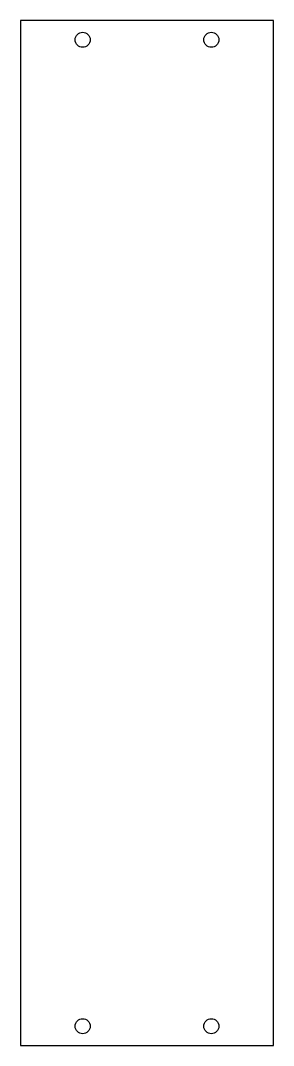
# Model space of a CAD drawing. Header units: millimetres. Extents: x 0 to 59, y -239 to 0.
import ezdxf

# ---------------------------------------------------------------- set-up
doc = ezdxf.new("R2010")
doc.units = ezdxf.units.MM

msp = doc.modelspace()

# ---------------------------------------------------------------- linework, layer by layer
msp.add_lwpolyline([(59, -238.9), (59, 0), (0, 0), (0, -238.9)], close=True)
for centre in [(14.5, -4.5), (44.5, -4.5), (14.5, -234.4), (44.5, -234.4)]:
    msp.add_circle(centre, 1.75)

doc.saveas('drawing.dxf')
